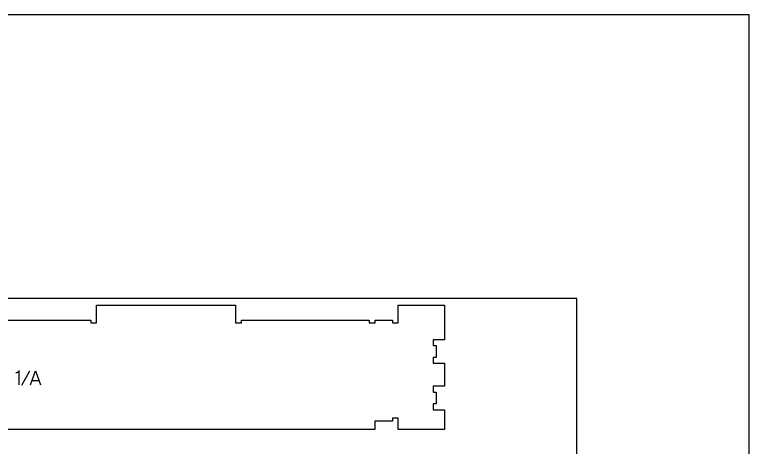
# Model space of a CAD drawing. Extents: x 0 to 4485, y 0 to 8771.
# Drawn here: x 1600 to 3183, y 4662 to 5593 of the extents above; entities that cross this region are included whole.
import ezdxf

# ---------------------------------------------------------------- set-up
doc = ezdxf.new("R2010")
doc.units = 0
for name, color, linetype in [('0_SHEET_SPRUCEPLY_2440X122', 1, 'CONTINUOUS'), ('1_ANYTOOL_1MMDEEP_LABELS_S', 2, 'CONTINUOUS'), ('4_ANYTOOL_CUTTHROUGH_OUTSI', 5, 'CONTINUOUS'), ('DONOTCUT', 7, 'CONTINUOUS')]:
    doc.layers.add(name, color=color, linetype=linetype)

msp = doc.modelspace()

# ---------------------------------------------------------------- linework, layer by layer
at = {"layer": '0_SHEET_SPRUCEPLY_2440X122'}
msp.add_lwpolyline([(371.7, 4982.6), (371.7, 3762.6), (2811.7, 3762.6), (2811.7, 4982.6)], close=True, dxfattribs=at)
at = {"layer": '1_ANYTOOL_1MMDEEP_LABELS_S', "color": 2}
for points in [[(1609.8, 4796.5), (1609.8, 4826.5), (1609.8, 4826.3), (1609.8, 4826.2), (1609.8, 4826.1), (1609.7, 4825.9), (1609.7, 4825.8), (1609.7, 4825.6), (1609.6, 4825.5), (1609.6, 4825.4), (1609.5, 4825.2), (1609.5, 4825.1), (1609.4, 4825.1), (1609.4, 4825), (1609.4, 4824.9), (1609.3, 4824.9), (1609.3, 4824.8), (1609.3, 4824.8), (1609.2, 4824.7), (1609.2, 4824.6), (1609.2, 4824.6), (1609.1, 4824.5), (1609.1, 4824.5), (1609, 4824.4), (1609, 4824.4), (1609, 4824.3), (1608.9, 4824.3), (1608.9, 4824.2), (1608.8, 4824.2), (1608.8, 4824.1), (1608.7, 4824.1), (1608.7, 4824), (1608.6, 4824), (1608.6, 4823.9), (1608.5, 4823.8), (1608.4, 4823.8), (1608.3, 4823.7), (1608.1, 4823.6), (1608, 4823.5), (1607.9, 4823.4), (1607.8, 4823.4), (1607.6, 4823.3), (1607.5, 4823.2), (1607.4, 4823.2), (1607.2, 4823.1), (1606.9, 4823), (1606.7, 4822.9), (1606.4, 4822.8), (1606.1, 4822.7), (1605.8, 4822.6), (1605.5, 4822.5), (1605.3, 4822.4), (1605, 4822.4), (1604.7, 4822.3), (1604.4, 4822.3), (1604.2, 4822.2), (1603.9, 4822.2), (1603.6, 4822.2), (1603.4, 4822.1), (1603.1, 4822.1), (1602.9, 4822.1)], [(1632.6, 4826), (1615.4, 4795.2)], [(1634.3, 4796.5), (1645.2, 4826.5), (1656.2, 4796.5)], [(1637.7, 4806), (1652.7, 4806)]]:
    msp.add_lwpolyline(points, dxfattribs=at)
at = {"layer": '4_ANYTOOL_CUTTHROUGH_OUTSI', "color": 5}
msp.add_lwpolyline([(1489, 4936), (1764.5, 4936), (1764.5, 4930), (1777, 4930), (1777, 4968), (2076.5, 4968), (2076.5, 4930), (2089, 4930), (2089, 4936), (2364.5, 4936), (2364.5, 4930), (2377, 4930), (2377, 4936), (2414.5, 4936), (2414.5, 4930), (2427, 4930), (2427, 4930.2), (2427, 4968), (2526.5, 4968), (2526.5, 4893.5), (2502.5, 4893.5), (2502.5, 4893.2), (2502.5, 4881.2), (2502.5, 4881), (2508.5, 4881), (2508.5, 4855.5), (2502.5, 4855.5), (2502.5, 4855.2), (2502.5, 4843.2), (2502.5, 4843), (2526.5, 4843), (2526.5, 4793.5), (2502.5, 4793.5), (2502.5, 4793.2), (2502.5, 4781.2), (2502.5, 4781), (2508.5, 4781), (2508.5, 4755.5), (2502.5, 4755.5), (2502.5, 4755.2), (2502.5, 4743.2), (2502.5, 4743), (2526.5, 4743), (2526.5, 4700.5), (2526.5, 4700.5), (2427, 4700.5), (2427, 4724.2), (2427, 4724.5), (2414.5, 4724.5), (2414.5, 4724.2), (2414.5, 4718.5), (2376.5, 4718.5), (2376.5, 4718.2), (2376.5, 4700.5), (2076.7, 4700.5), (876.7, 4700.5)], dxfattribs=at)
at = {"layer": 'DONOTCUT'}
msp.add_lwpolyline([(0, 0), (3183.4, 0), (3183.4, 5593.4), (0, 5593.4)], close=True, dxfattribs=at)

doc.saveas('drawing.dxf')
